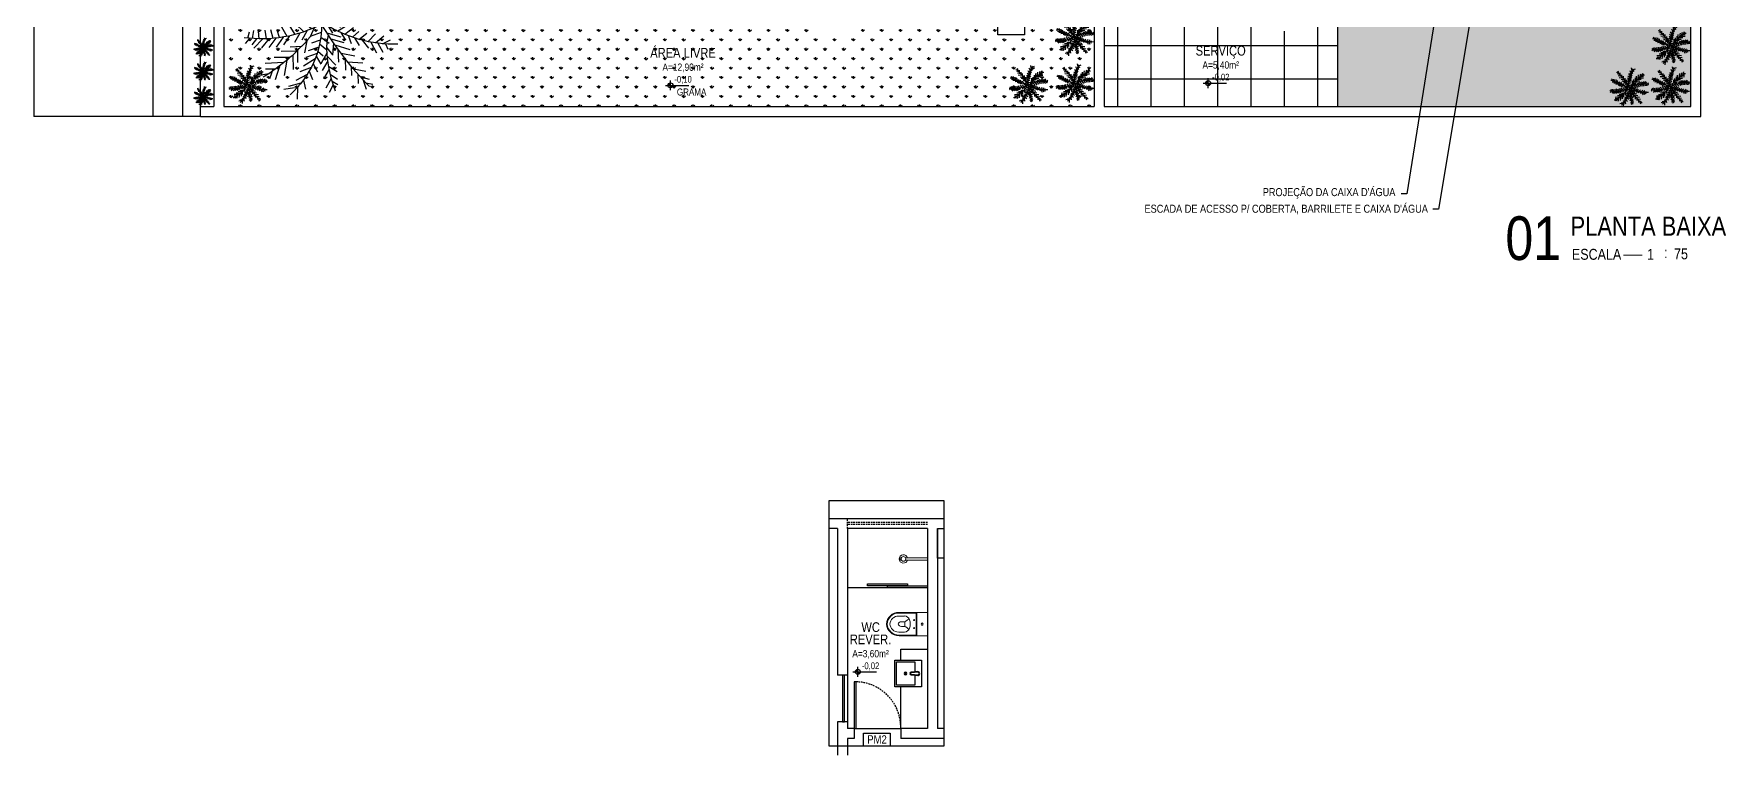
# Model space of a CAD drawing. Header units: millimetres. Extents: x -6300 to 1991, y -4770 to 4545.
# Drawn here: x -2970 to -432, y -4770 to -3688 of the extents above; entities that cross this region are included whole.
import ezdxf
from ezdxf.enums import TextEntityAlignment as Align

# ---------------------------------------------------------------- set-up
doc = ezdxf.new("R2010")
doc.units = ezdxf.units.MM
doc.header["$LTSCALE"] = 20
doc.header["$MEASUREMENT"] = 0
doc.linetypes.add('HIDDEN2', pattern=[0.1875, 0.125, -0.0625])
doc.layers.get('0').update_dxf_attribs({"linetype": 'CONTINUOUS'})
doc.layers.get('DEFPOINTS').update_dxf_attribs({"linetype": 'CONTINUOUS'})
for name, color, linetype, lineweight in [('E-Lay-9', 9, 'CONTINUOUS', 9), ('E-Pen-C', 4, 'CONTINUOUS', 15), ('E-Pen-G', 3, 'CONTINUOUS', 30), ('E-Txt-W', 7, 'CONTINUOUS', 20)]:
    doc.layers.add(name, color=color, linetype=linetype, lineweight=lineweight)
for name, color, linetype in [('E-txt-g', 3, 'CONTINUOUS'), ('E-TXT-Y', 2, 'CONTINUOUS'), ('HIDROSSANITÁRIO', 8, 'CONTINUOUS'), ('MOB', 251, 'CONTINUOUS'), ('VE', 118, 'CONTINUOUS')]:
    doc.layers.add(name, color=color, linetype=linetype)
doc.styles.add('F2', font='ARIALN.TTF')
doc.styles.add('REG60', font='romans.shx', dxfattribs={"width": 0.8, "height": 0.15})
doc.styles.add('REG80', font='romans.shx', dxfattribs={"width": 0.8, "height": 0.2})
doc.dimstyles.new('DIMENSION-1', dxfattribs={"dimtxt": 0.145, "dimasz": 0.07, "dimexe": 1, "dimexo": 0, "dimgap": 0.12, "dimtad": 1, "dimzin": 7, "dimdsep": 46, "dimtxsty": 'F2', "dimblk1": 'TRACO', "dimblk2": 'TRACO', "dimsah": 1, "dimcen": 1, "dimse1": 1, "dimse2": 1, "dimclrd": 4, "dimclre": 256, "dimclrt": 4, "dimadec": 8, "dimazin": 0, "dimtfac": 1, "dimtix": 1, "dimtmove": 2, "dimatfit": 3, "dimldrblk": 'TRACO', "dimfxl": 1, "dimtolj": 1, "dimtzin": 0, "dimarcsym": 0})
doc.dimstyles.get("Standard").update_dxf_attribs({"dimtxt": 0.18, "dimasz": 0.18, "dimexe": 0.18, "dimexo": 0.0625, "dimgap": 0.09, "dimtad": 0, "dimtih": 1, "dimtoh": 1, "dimdec": 4, "dimzin": 0, "dimdsep": 46, "dimtxsty": 'Standard', "dimcen": 0.09, "dimadec": 0, "dimazin": 0, "dimtfac": 1, "dimtdec": 4, "dimtofl": 0, "dimtmove": 0, "dimatfit": 3, "dimfxl": 1, "dimtolj": 1, "dimtzin": 0, "dimarcsym": 0})
pattern_1 = [(90, (-158294.171, -6555.51), (-14.1421356, 14.1421356), [3.75, -24.5342713]), (45, (-158294.171, -6555.51), (-14.1421356, 14.1421356), [3.75, -16.25]), (135, (-158294.171, -6555.51), (-14.1421356, -14.1421356), [3.75, -16.25])]

# ---------------------------------------------------------------- blocks, each defined once
blk = doc.blocks.new('TXT-AMB75')
at = {"layer": 'E-txt-g', "style": 'REG80', "width": 0.8, "flags": 8}
blk.add_attdef('TXT', text='', height=0.2, dxfattribs=at).set_placement((0.005, 0.296), align=Align.CENTER)
at = {"layer": 'E-Txt-W', "style": 'REG60', "width": 0.8, "flags": 8}
blk.add_attdef('TXT', text='', height=0.15, dxfattribs=at).set_placement((0.005, 0.027), align=Align.CENTER)
blk = doc.blocks.new('NV')
at = {"color": 4, "linetype": 'ByBlock', "ltscale": 0.5}
for p, q in [((-1.414, -0.142), (-1.414, 0.107)), ((-1.539, -0.018), (-0.953, -0.018))]:
    blk.add_line(p, q, dxfattribs=at)
at = {"color": 4, "ltscale": 2.5}
blk.add_circle((-1.414, -0.018), 0.0622, dxfattribs=at)
at = {"color": 4}
for points in [[(-1.414, -0.018), (-1.458, 0.026), (-1.476, -0.018), (-1.472, 0.006)], [(-1.414, -0.018), (-1.414, 0.045), (-1.458, 0.026), (-1.438, 0.04)], [(-1.414, -0.018), (-1.352, -0.018), (-1.37, -0.062), (-1.357, -0.041)], [(-1.414, -0.018), (-1.37, -0.062), (-1.414, -0.08), (-1.39, -0.075)]]:
    blk.add_solid(points, dxfattribs=at)
at = {"layer": 'E-Txt-W', "color": 4, "ltscale": 2.5, "style": 'F2'}
blk.add_attdef('COTAPISO', (-1.306, 0.073), '', height=0.15, dxfattribs=at)
blk = doc.blocks.new('TRACO')
at = {"layer": 'E-Pen-C'}
for p, q in [((-1, 0), (1, 0)), ((0, 1), (0, -1))]:
    blk.add_line(p, q, dxfattribs=at)
at = {"layer": 'E-Pen-G'}
blk.add_line((0, 0), (0, 0), dxfattribs=at)
blk = doc.blocks.new('*D1165')
at = {"layer": 'DEFPOINTS', "color": 0, "linetype": 'Continuous'}
for p in [(-2746.4, -3797.2), (-2719.7, -3797.2, -183), (-2719.7, -3812.2, -183)]:
    blk.add_point(p, dxfattribs=at)
at = {"layer": 'HIDROSSANITÁRIO', "color": 4, "linetype": 'Continuous', "lineweight": -2}
blk.add_line((-2746.4, -3812.1), (-2746.4, -3797.2), dxfattribs=at)
at = {"layer": 'HIDROSSANITÁRIO', "color": 4, "linetype": 'Continuous', "lineweight": -2, "xscale": 0.07, "yscale": 0.07, "zscale": 0.07}
for p, rotation in [((-2746.4, -3797.2), 90), ((-2746.4, -3812.2), 270)]:
    blk.add_blockref('TRACO', p, dxfattribs=dict(at, rotation=rotation))
at = {"layer": 'HIDROSSANITÁRIO', "color": 4, "linetype": 'Continuous', "insert": (-2746.6, -3804.7), "char_height": 0.145, "attachment_point": 5, "rotation": 90, "style": 'F2'}
blk.add_mtext('\\A1;15.00', dxfattribs=at)
blk = doc.blocks.new('*D1166')
at = {"layer": 'DEFPOINTS', "color": 0, "linetype": 'Continuous'}
for p in [(-2746.4, -3329.8), (-2719.7, -3329.8, -82), (-2719.7, -3797.2, -183)]:
    blk.add_point(p, dxfattribs=at)
at = {"layer": 'HIDROSSANITÁRIO', "color": 4, "linetype": 'Continuous', "lineweight": -2}
blk.add_line((-2746.4, -3797.1), (-2746.4, -3329.8), dxfattribs=at)
at = {"layer": 'HIDROSSANITÁRIO', "color": 4, "linetype": 'Continuous', "lineweight": -2, "xscale": 0.07, "yscale": 0.07, "zscale": 0.07}
for p, rotation in [((-2746.4, -3329.8), 90), ((-2746.4, -3797.2), 270)]:
    blk.add_blockref('TRACO', p, dxfattribs=dict(at, rotation=rotation))
at = {"layer": 'HIDROSSANITÁRIO', "color": 4, "linetype": 'Continuous', "insert": (-2746.6, -3563.5), "char_height": 0.145, "attachment_point": 5, "rotation": 90, "style": 'F2'}
blk.add_mtext('\\A1;467.41', dxfattribs=at)
blk = doc.blocks.new('*D1176')
at = {"layer": 'DEFPOINTS', "color": 0, "linetype": 'Continuous'}
for p in [(-2719.7, -1712.2, -183), (-2791.4, -3812.2), (-2719.7, -3812.2, -183)]:
    blk.add_point(p, dxfattribs=at)
at = {"layer": 'HIDROSSANITÁRIO', "color": 4, "linetype": 'Continuous', "lineweight": -2}
blk.add_line((-2791.4, -1712.2), (-2791.4, -3812.1), dxfattribs=at)
at = {"layer": 'HIDROSSANITÁRIO', "color": 4, "linetype": 'Continuous', "lineweight": -2, "xscale": 0.07, "yscale": 0.07, "zscale": 0.07}
for p, rotation in [((-2791.4, -1712.2), 90), ((-2791.4, -3812.2), 270)]:
    blk.add_blockref('TRACO', p, dxfattribs=dict(at, rotation=rotation))
at = {"layer": 'HIDROSSANITÁRIO', "color": 4, "linetype": 'Continuous', "insert": (-2791.6, -2762.2), "char_height": 0.145, "attachment_point": 5, "rotation": 90, "style": 'F2'}
blk.add_mtext('\\A1;2100.00', dxfattribs=at)
blk = doc.blocks.new('IND_DES')
at = {"layer": 'E-Txt-W', "color": 7}
blk.add_line((0.027, -0.243), (0.198, -0.243), dxfattribs=at)
at = {"layer": 'E-txt-g', "color": 7, "style": 'F2'}
for s, p in [('ESCALA', (-0.446, -0.286)), ('1', (0.243, -0.286)), (':', (0.399, -0.271))]:
    blk.add_text(s, height=0.1, dxfattribs=at).set_placement(p)
blk.add_attdef('ESCALA', (0.49, -0.281), '', height=0.1, dxfattribs=at)
at = {"layer": 'E-Txt-W', "color": 6, "style": 'F2'}
blk.add_attdef('00', text='', height=0.4, dxfattribs=at).set_placement((-0.708, -0.288), align=Align.CENTER)
at = {"layer": 'E-TXT-Y', "color": 7, "style": 'F2'}
for tag, p in [('PROJETO', (-0.456, 0.183)), ('DESENHO', (-0.458, -0.066))]:
    blk.add_attdef(tag, p, '', height=0.175, dxfattribs=at)
blk = doc.blocks.new('FLOR2')
at = {"layer": 'VE', "color": 8}
for p, q in [((-80.3, 253.3), (-101.6, 282.1)), ((-82.6, 266.8), (-71.8, 290.5)), ((-77.5, 238.1), (-64.7, 269)), ((52.3, 229.2), (26.3, 258.5)), ((53.7, 258.4), (40.8, 273)), ((51.1, 215.2), (79.6, 258.5)), ((53.2, 243.8), (73.7, 286)), ((-74.7, 224.4), (-101.7, 246.3)), ((-66.3, 186.3), (-93.5, 208.1)), ((-69.4, 199.7), (-47.7, 241.3)), ((-61.3, 166.2), (-30.7, 213.6)), ((49.4, 200.4), (16.6, 234.2)), ((43.9, 166.6), (16.6, 210)), ((42.1, 157.4), (74.8, 195.4)), ((48.1, 190.9), (79.6, 229.4)), ((187.8, 178.2), (161.1, 191.4)), ((197.1, 193.1), (174.8, 202.3)), ((193, 186.4), (218.9, 189.4)), ((-228.8, 121.8), (-258.8, 154)), ((-195.2, 116.4), (-211.3, 146.7)), ((-157.4, 106.1), (-168.5, 136.9)), ((-128.8, 95.1), (-135.3, 128.2)), ((-57.8, 153.1), (-91, 179.1)), ((-45.4, 110.2), (-82.7, 140.9)), ((-50.9, 128.4), (-27.3, 174.9)), ((-39.3, 91.1), (-19.9, 146.4)), ((27.5, 102.9), (6.9, 146.9)), ((34.9, 127.8), (16.6, 176)), ((30.7, 113.1), (65.1, 137.2)), ((141.8, 117.9), (121.5, 144.1)), ((157.5, 136.3), (134.7, 159.9)), ((150.9, 128.4), (195.6, 131.1)), ((174.2, 158.1), (152.7, 176.1)), ((166, 147.1), (213.3, 152.2)), ((179.9, 166.3), (207.2, 166.2)), ((-248.3, 123.4), (-282.9, 101.8)), ((-209.5, 119.1), (-251.1, 97.5)), ((-171.1, 110.4), (-216.8, 98.5)), ((-143, 100.9), (-184.2, 85)), ((-110.7, 86.6), (-160.6, 77.4)), ((-91.7, 76.1), (-133.4, 59.7)), ((-71.4, 63.1), (-110.4, 47.3)), ((-101.1, 81.5), (-107.5, 115.3)), ((-84.2, 71.5), (-80.2, 97.5)), ((-36.3, 82.2), (-75, 107.5)), ((-61, 55.7), (-56.7, 89.9)), ((-30.9, 66.6), (-12.1, 113)), ((-18.6, 33.4), (-9.2, 79.1)), ((17.2, 73.9), (2, 112.9)), ((23.1, 89.8), (60.2, 112.9)), ((28.8, 25.6), (25.9, 67.6)), ((54.7, 41.9), (48.8, 84.2)), ((81.1, 61.1), (66.9, 100.4)), ((105, 81.1), (89.8, 117)), ((97.7, 74.8), (137.5, 72.5)), ((125.4, 100.5), (108.7, 123.5)), ((115.6, 91), (160.4, 89.1)), ((127.7, 19.7), (162.5, 64.9)), ((134.9, 110.4), (178, 110.1)), ((161.6, 26), (195.9, 72.7)), ((189.8, 32.5), (233.7, 85.8)), ((228.3, 43.3), (249.4, 72.6)), ((256.3, 52.6), (276.4, 71.1)), ((-190.4, -16.5), (-241.7, 10.1)), ((-162.2, -10.6), (-203.9, 23.1)), ((-138.3, -6.5), (-174.5, 20.9)), ((-104.1, -2.9), (-140.4, 24.4)), ((-79, 0.2), (-115.2, 27.6)), ((-50.4, 47.4), (-82.6, 34.3)), ((-34.8, -7.8), (-70.5, 0.7)), ((-27.9, 27.5), (-69, 0.4)), ((-25, 50.2), (-47.6, 61.3)), ((-11.4, 15.4), (7.9, 51.4)), ((7.7, 13.9), (7.9, 51.4)), ((17.8, -11.5), (53.6, 12.1)), ((19.5, 20.2), (55.1, 11.7)), ((43.6, 34.6), (82.9, 28.8)), ((67, 50.6), (105.8, 45.4)), ((74.5, 13.1), (115.2, -7.4)), ((103.6, 16.2), (129.9, 47.5)), ((122.9, 19), (159.1, -8.4)), ((146.8, 23), (188.6, -10.7)), ((175.1, 28.9), (226.4, 2.4)), ((209.1, 37.6), (258.9, 19.8)), ((234.1, 50.4), (269.5, 38.8)), ((-260.6, -36.3), (-297.5, -24.2)), ((-271.7, -40.1), (-291.8, -58.6)), ((-224.4, -25.1), (-274.3, -7.4)), ((-243.7, -30.8), (-264.8, -60.1)), ((-205.1, -20), (-249, -73.3)), ((-176.9, -13.5), (-211.2, -60.3)), ((-143.1, -7.2), (-177.8, -52.5)), ((-113, -62.3), (-152.8, -60)), ((-119, -3.8), (-145.3, -35)), ((-82.4, -38.1), (-121.1, -32.9)), ((-90.2, -2.9), (-116.5, -34.1)), ((-59, -22.2), (-98.2, -16.3)), ((-96.4, -48.6), (-82.2, -87.9)), ((-70, -29.4), (-64.1, -71.7)), ((-23.5, -56.8), (-61.5, -71.9)), ((-43.8, -14.7), (-40.9, -56.7)), ((-17.4, -15.4), (-5.3, -45.9)), ((5.3, -32.4), (-13.4, -78.7)), ((15.6, -54.2), (-3.2, -100.5)), ((9.6, -37.7), (32.3, -48.8)), ((32.9, -20.5), (32.1, -58.5)), ((42.4, -25.6), (71.3, -6.3)), ((54.4, -31.5), (57.1, -66)), ((66.1, -36.8), (101.2, -13.5)), ((80.3, -42.5), (81.7, -68.7)), ((88.6, -45.5), (126.2, -21)), ((98.9, -48.8), (111.9, -80.7)), ((109.3, -51.9), (156.4, -33)), ((128.7, -56.7), (141.8, -87.8)), ((143.9, -59.5), (181, -35.7)), ((159, -61.7), (176, -89.7)), ((173.3, -63.2), (215.7, -42.4)), ((212.6, -64.1), (249.1, -34.6)), ((240.1, -54.5), (268.6, -27.6)), ((-166.3, -115.9), (-211, -118.7)), ((-150.3, -97.9), (-193.3, -97.6)), ((-131, -78.5), (-175.7, -76.6)), ((-172.9, -123.8), (-150, -147.4)), ((-157.1, -105.4), (-136.8, -131.7)), ((-140.7, -88), (-124, -111.1)), ((-120.3, -68.7), (-105.1, -104.5)), ((-37.2, -114.1), (-68.5, -119.5)), ((-28.9, -84.6), (-68.3, -95.7)), ((-39.9, -122.1), (-27.9, -152.6)), ((-31.5, -100), (-16.7, -124.3)), ((-25.5, -69.9), (-13.5, -100.4)), ((23.9, -78.7), (4.6, -133.9)), ((35.5, -115.9), (12, -162.5)), ((21, -69.7), (59.6, -95)), ((30, -97.7), (67.4, -128.4)), ((50.8, -62.6), (58.9, -94.5)), ((64.2, -73.5), (111.4, -79.4)), ((74.6, -82.5), (81.9, -127.1)), ((87.1, -94.1), (128.1, -98.7)), ((101.9, -109), (98.1, -145.2)), ((108.6, -116.2), (149.5, -121.2)), ((198, -64.3), (219.9, -90.7)), ((232.1, -62.8), (267.9, -88.5)), ((-208.4, -174), (-234.3, -177)), ((-181.4, -134.6), (-228.6, -139.7)), ((-195.2, -153.8), (-222.5, -153.8)), ((-212.4, -180.7), (-190.1, -189.9)), ((-203.2, -165.8), (-176.5, -178.9)), ((-189.5, -145.7), (-168.1, -163.6)), ((-59.4, -170.6), (-98.3, -175.1)), ((-45.5, -137.8), (-81, -147.5)), ((-63.4, -178.9), (-44, -219.3)), ((-50.1, -149.5), (-40.8, -185.5)), ((45.9, -153.7), (15.3, -201.1)), ((54.1, -187.2), (32.4, -228.8)), ((42.5, -140.6), (75.6, -166.6)), ((50.9, -173.8), (78.2, -195.6)), ((120.9, -130.2), (119.1, -162.8)), ((131.2, -142.8), (171.4, -148.5)), ((137.7, -151.4), (134.9, -176.1)), ((145.5, -162.1), (177.9, -167.4)), ((-84.5, -217), (-113.5, -232.1)), ((-71.3, -194.2), (-110.7, -203.1)), ((-90.3, -226.2), (-80.6, -245)), ((-75.6, -202), (-60.4, -237.2)), ((62.1, -225.6), (49.4, -256.6)), ((59.4, -211.9), (86.4, -233.9)), ((64.9, -240.8), (86.2, -269.6)), ((67.3, -254.3), (56.5, -278))]:
    blk.add_line(p, q, dxfattribs=at)
for centre, radius, start, end in [((1087.9, 462.4), 1186.7, 188.51596, 202.60606), ((-486.5, 269.5), 540.3, 336.19444, 2.29873), ((-211.8, 435.3), 475.2, 295.43508, 330.98697), ((-111.8, 349.6), 262, 304.45608, 313.28906), ((-266.2, -219.1), 342.9, 41.07899, 90.24355), ((-26.8, -730.3), 732.4, 93.42053, 111.38919), ((196.4, -422.9), 475.2, 115.43508, 150.98697), ((-481.7, 27.7), 466.5, 321.34229, 356.98796), ((200.6, 278.7), 342.9, 232.59883, 281.76339), ((-1103.2, -449.9), 1186.7, 8.51596, 22.60606), ((11.4, 742.8), 732.4, 273.42053, 291.38919), ((-241, -435.3), 473.3, 32.12182, 54.73491)]:
    blk.add_arc(centre, radius, start, end, dxfattribs=at)
blk = doc.blocks.new('CUBA QUADRADA-flat-4-flat-1')
at = {"layer": 'MOB'}
blk.add_lwpolyline([(0, -0.2), (0.4, -0.2), (0.4, 0.2), (0, 0.2)], close=True, dxfattribs=at)
for points in [[(0.155, -0.02), (0.055, -0.03, -1), (0.055, 0.03), (0.155, 0.02, -1)], [(0.155, -0.01), (0.055, -0.02, -1), (0.055, 0.02), (0.155, 0.01, -1)]]:
    blk.add_lwpolyline(points, format="xyb", close=True, dxfattribs=at)
blk.add_lwpolyline([(0.1, -0.025), (0.1, -0.175), (0.375, -0.175), (0.375, 0.175), (0.1, 0.175), (0.1, 0.025)], dxfattribs=at)
for radius in [0.02, 0.0125]:
    blk.add_circle((0.238, 0), radius, dxfattribs=at)
blk = doc.blocks.new('vaso-s')
at = {"color": 8}
for start, end in [(0, 180), (180, 0)]:
    blk.add_arc((0.08, 0), 0.0143, start, end, dxfattribs=at)
at = {"layer": 'E-Lay-9', "color": 8}
for p, q in [((0, 0.17), (0, 0)), ((0.426, 0.175), (0.005, 0.175)), ((0.16, 0.17), (0.16, 0.17)), ((0.16, 0.17), (0.16, 0)), ((0.426, 0.165), (0.165, 0.165)), ((0.17, 0), (0.17, 0.16)), ((0.213, 0.06), (0.189, 0.06)), ((0.201, 0.048), (0.201, 0.072)), ((0.341, 0.035), (0.341, 0)), ((0.391, 0.035), (0.341, 0.035)), ((0.431, 0.12), (0.346, 0.12)), ((0, -0.17), (0, 0)), ((0.426, -0.175), (0.005, -0.175)), ((0.16, -0.17), (0.16, 0)), ((0.16, -0.17), (0.16, -0.17)), ((0.426, -0.165), (0.165, -0.165)), ((0.17, 0), (0.17, -0.16)), ((0.213, -0.06), (0.189, -0.06)), ((0.201, -0.048), (0.201, -0.072)), ((0.341, -0.035), (0.341, 0)), ((0.391, -0.035), (0.341, -0.035)), ((0.431, -0.12), (0.346, -0.12))]:
    blk.add_line(p, q, dxfattribs=at)
for centre in [(0.201, 0.06), (0.201, -0.06)]:
    blk.add_circle(centre, 0.005, dxfattribs=at)
for centre, radius, start, end in [((0.005, 0.17), 0.005, 90, 180), ((0.155, 0.17), 0.005, 0, 90), ((0.165, 0.17), 0.00495, 180, 270), ((0.165, 0.16), 0.00495, 0, 90), ((0.518, -0.015), 0.262, 163.0355, 176.7233), ((0.346, 0.038), 0.0825, 90, 163.0355), ((0.375, 0.136), 0.107, 206.9395, 250.9647), ((0.391, -0.015), 0.05, 17.4576, 90), ((0.426, -0.015), 0.19, 4.5281, 90), ((0.426, -0.015), 0.18, 4.7802, 90), ((0.431, -0.015), 0.135, 6.3794, 90), ((0.005, -0.17), 0.005, 180, 270), ((0.155, -0.17), 0.005, 270, 0), ((0.165, -0.17), 0.00495, 90, 180), ((0.165, -0.16), 0.00495, 270, 0), ((0.518, 0.015), 0.262, 183.2767, 196.9645), ((0.346, -0.038), 0.0825, 196.9645, 270), ((0.375, -0.136), 0.107, 109.0353, 153.0605), ((0.391, 0.015), 0.05, 270, 342.5424), ((0.426, 0.015), 0.19, 270, 355.4719), ((0.426, 0.015), 0.18, 270, 355.2198), ((0.431, 0.015), 0.135, 270, 353.6206)]:
    blk.add_arc(centre, radius, start, end, dxfattribs=at)
blk = doc.blocks.new('Chuveiro')
at = {"layer": 'E-Lay-9', "color": 8}
for p, q in [((-0.031, 0.016), (-0.36, 0.016)), ((0.051, 0.016), (0.031, 0.016)), ((0.051, 0.016), (0.051, -0.016)), ((-0.031, -0.016), (-0.36, -0.016)), ((0.051, -0.016), (0.031, -0.016))]:
    blk.add_line(p, q, dxfattribs=at)
blk.add_circle((0, 0), 0.0348, dxfattribs=at)
for centre, radius, start, end in [((0, 0), 0.0624, 194.4775, 165.5225), ((0.009, 0), 0.0444, 339.4266, 20.5734)]:
    blk.add_arc(centre, radius, start, end, dxfattribs=at)

msp = doc.modelspace()

# ---------------------------------------------------------------- hatches: boundary and pattern name
at = {"layer": 'HIDROSSANITÁRIO'}
h = msp.add_hatch(dxfattribs=at)
h.set_pattern_fill('GRASS', color=8, scale=20, style=0)
h.set_pattern_definition(pattern_1)
h.paths.add_polyline_path([(-1014.708, -3662.168), (-769.708, -3662.168), (-769.708, -2447.168), (-484.708, -2447.168), (-484.708, -3797.168), (-1014.708, -3797.168)])
h.paths.add_polyline_path([(-761.03, -3559.14), (-721.001, -3559.14), (-721.001, -3578.607), (-761.03, -3578.607)], flags=16)
h.paths.add_polyline_path([(-761.909, -3311.468), (-721.88, -3311.468), (-721.88, -3330.934), (-761.909, -3330.934)], flags=16)
h.paths.add_polyline_path([(-633.514, -3220.209), (-633.514, -3216.476), (-634.943, -3216.761), (-636.154, -3217.57)], flags=24)
h.paths.add_polyline_path([(-633.514, -3220.209), (-636.154, -3217.57), (-636.963, -3218.781), (-637.247, -3220.209)], flags=24)
h.paths.add_polyline_path([(-633.514, -3220.209), (-629.782, -3220.209), (-630.066, -3221.637), (-630.875, -3222.848)], flags=24)
h.paths.add_polyline_path([(-633.514, -3220.209), (-630.875, -3222.848), (-632.086, -3223.657), (-633.514, -3223.941)], flags=24)
edge = h.paths.add_edge_path(flags=16)
edge.add_line((-633.514, -3227.674), (-633.514, -3212.744))
edge = h.paths.add_edge_path(flags=16)
edge.add_arc((-633.514, -3220.209), 3.732, 0, 360)
edge = h.paths.add_edge_path(flags=16)
edge.add_line((-640.979, -3220.209), (-605.868, -3220.209))
h.paths.add_polyline_path([(-630.547, -3221.098), (-598.426, -3221.098), (-598.426, -3203.069), (-630.547, -3203.069)], flags=24)
h.paths.add_polyline_path([(-654.764, -3183.901), (-574.395, -3183.901), (-574.395, -3159.942), (-654.764, -3159.942)], flags=24)
h.paths.add_polyline_path([(-648.686, -3203.86), (-580.472, -3203.86), (-580.472, -3184.145), (-648.686, -3184.145)], flags=24)
h.paths.add_polyline_path([(-761.909, -2939.684), (-721.88, -2939.684), (-721.88, -2959.15), (-761.909, -2959.15)], flags=16)
h.paths.add_polyline_path([(-639.42, -3441.608), (-599.837, -3441.608), (-599.837, -3411.421), (-639.42, -3411.421)], flags=24)
h.paths.add_polyline_path([(-626.468, -3238.328), (-576.827, -3238.328), (-576.827, -3222.006), (-626.468, -3222.006)], flags=24)
h = msp.add_hatch(dxfattribs=at)
h.set_pattern_fill('GRASS', color=8, scale=20, style=0)
h.set_pattern_definition(pattern_1)
h.paths.add_polyline_path([(-2684.708, -3137.168), (-2419.698, -3137.168), (-2419.719, -3367.504), (-2334.38, -3367.504), (-2334.38, -3797.168), (-2684.708, -3797.168)])
h.paths.add_polyline_path([(-2683.723, -3146.61), (-2683.723, -3276.61), (-2653.723, -3276.61), (-2653.723, -3146.61)], flags=16)
h.paths.add_polyline_path([(-2684.708, -3259.763), (-2584.708, -3259.763), (-2584.708, -3256.763), (-2684.708, -3256.763)], flags=17)
h.paths.add_polyline_path([(-2649.708, -3146.61), (-2649.708, -3276.61), (-2619.708, -3276.61), (-2619.708, -3146.61)], flags=16)
h.paths.add_polyline_path([(-2609.708, -3146.61), (-2609.708, -3276.61), (-2579.708, -3276.61), (-2579.708, -3146.61)], flags=16)
h.paths.add_polyline_path([(-2569.708, -3146.61), (-2569.708, -3276.61), (-2539.708, -3276.61), (-2539.708, -3146.61)], flags=16)
h.paths.add_polyline_path([(-2489.708, -3146.61), (-2489.708, -3276.61), (-2459.708, -3276.61), (-2459.708, -3146.61)], flags=16)
h.paths.add_polyline_path([(-2529.708, -3146.61), (-2529.708, -3276.61), (-2499.708, -3276.61), (-2499.708, -3146.61)], flags=16)
h.paths.add_polyline_path([(-2449.708, -3146.61), (-2449.708, -3276.61), (-2419.708, -3276.61), (-2419.708, -3146.61)], flags=16)
h.paths.add_polyline_path([(-2383.837, -3453.76), (-2343.808, -3453.76), (-2343.808, -3473.227), (-2383.837, -3473.227)], flags=16)
h.paths.add_polyline_path([(-2509.022, -3617.386), (-2509.022, -3613.654), (-2510.45, -3613.938), (-2511.661, -3614.747)], flags=24)
h.paths.add_polyline_path([(-2509.022, -3617.386), (-2511.661, -3614.747), (-2512.47, -3615.958), (-2512.754, -3617.386)], flags=8)
h.paths.add_polyline_path([(-2509.022, -3617.386), (-2505.289, -3617.386), (-2505.573, -3618.815), (-2506.382, -3620.025)], flags=8)
h.paths.add_polyline_path([(-2509.022, -3617.386), (-2506.382, -3620.025), (-2507.593, -3620.835), (-2509.022, -3621.119)], flags=24)
edge = h.paths.add_edge_path(flags=16)
edge.add_line((-2509.022, -3624.851), (-2509.022, -3609.921))
edge = h.paths.add_edge_path(flags=16)
edge.add_arc((-2509.022, -3617.386), 3.732, 0, 360)
edge = h.paths.add_edge_path(flags=16)
edge.add_line((-2516.486, -3617.386), (-2481.375, -3617.386))
h.paths.add_polyline_path([(-2506.054, -3618.275), (-2477.746, -3618.275), (-2477.746, -3600.247), (-2506.054, -3600.247)], flags=24)
h.paths.add_polyline_path([(-2543.878, -3580.553), (-2436.294, -3580.553), (-2436.294, -3553), (-2543.878, -3553)], flags=24)
h.paths.add_polyline_path([(-2524.193, -3601.037), (-2455.98, -3601.037), (-2455.98, -3581.322), (-2524.193, -3581.322)], flags=24)
h.paths.add_polyline_path([(-2514.786, -3401.301), (-2475.203, -3401.301), (-2475.203, -3371.114), (-2514.786, -3371.114)], flags=24)
h.paths.add_polyline_path([(-2392.643, -3401.301), (-2362.298, -3401.301), (-2362.298, -3371.114), (-2392.643, -3371.114)], flags=24)
h.paths.add_polyline_path([(-2664.78, -3401.301), (-2625.197, -3401.301), (-2625.197, -3371.114), (-2664.78, -3371.114)], flags=24)
h.paths.add_polyline_path([(-2381.066, -3534.514), (-2381.066, -3494.931), (-2411.252, -3494.931), (-2411.252, -3534.514)], flags=24)
h.paths.add_polyline_path([(-2591.455, -3609.376), (-2591.455, -3569.792), (-2621.642, -3569.792), (-2621.642, -3609.376)], flags=24)
h.paths.add_polyline_path([(-2381.066, -3757.439), (-2381.066, -3717.856), (-2411.252, -3717.856), (-2411.252, -3757.439)], flags=24)
h = msp.add_hatch(dxfattribs=at)
h.set_pattern_fill('ANSI37,_O', color=8, scale=400, angle=45)
h.set_pattern_definition([(90, (-158294.17, -6555.51), (-50, 1e-14), []), (180, (-158294.17, -6555.51), (-1e-14, -50), [])])
h.paths.add_polyline_path([(-1014.708, -3662.168), (-1029.708, -3662.168), (-1029.708, -3622.168), (-1056.372, -3622.168), (-1056.372, -3684.168), (-1116.372, -3684.168), (-1116.372, -3622.168), (-1127.751, -3622.168), (-1127.751, -3677.215), (-1247.392, -3677.215), (-1247.392, -3622.168), (-1249.708, -3622.168), (-1249.708, -3662.168), (-1274.708, -3662.168), (-1354.708, -3662.168), (-1364.708, -3662.168), (-1364.708, -3797.168), (-1014.708, -3797.168)])
h.paths.add_polyline_path([(-1212.58, -3762.118, -1), (-1205.115, -3762.118, -1)], flags=16)
h.paths.add_polyline_path([(-1220.535, -3745.769), (-1159.289, -3745.769), (-1159.289, -3726.055), (-1220.535, -3726.055)], flags=24)
h.paths.add_polyline_path([(-1232.25, -3729.614), (-1147.574, -3729.614), (-1147.574, -3701.091), (-1232.25, -3701.091)], flags=24)
h.paths.add_polyline_path([(-1205.88, -3763.008), (-1173.759, -3763.008), (-1173.759, -3744.979), (-1205.88, -3744.979)], flags=24)
h.paths.add_polyline_path([(-1049.28, -3820.261), (-1049.28, -3789.916), (-1079.467, -3789.916), (-1079.467, -3820.261)], flags=9)
h.paths.add_polyline_path([(-1049.28, -3750.004), (-1049.28, -3710.421), (-1079.467, -3710.421), (-1079.467, -3750.004)], flags=24)
h = msp.add_hatch(dxfattribs=at)
h.set_pattern_fill('GRASS', color=8, scale=20, style=0)
h.set_pattern_definition(pattern_1)
h.paths.add_polyline_path([(-2334.38, -3662.168), (-1379.708, -3662.168), (-1379.708, -3797.168), (-2334.38, -3797.168)])
h.paths.add_polyline_path([(-2015.157, -3765.39), (-2015.157, -3761.657), (-2016.585, -3761.942), (-2017.796, -3762.751)], flags=24)
h.paths.add_polyline_path([(-2015.157, -3765.39), (-2017.796, -3762.751), (-2018.605, -3763.962), (-2018.889, -3765.39)], flags=8)
h.paths.add_polyline_path([(-2015.157, -3765.39), (-2011.424, -3765.39), (-2011.709, -3766.818), (-2012.518, -3768.029)], flags=8)
h.paths.add_polyline_path([(-2015.157, -3765.39), (-2012.518, -3768.029), (-2013.729, -3768.838), (-2015.157, -3769.122)], flags=24)
edge = h.paths.add_edge_path(flags=16)
edge.add_line((-2015.157, -3772.855), (-2015.157, -3757.925))
edge = h.paths.add_edge_path(flags=16)
edge.add_arc((-2015.157, -3765.39), 3.732, 0, 360)
edge = h.paths.add_edge_path(flags=16)
edge.add_line((-2022.622, -3765.39), (-1987.51, -3765.39))
h.paths.add_polyline_path([(-2012.19, -3766.279), (-1983.882, -3766.279), (-1983.882, -3748.25), (-2012.19, -3748.25)], flags=24)
h.paths.add_polyline_path([(-2050.014, -3728.557), (-1942.429, -3728.557), (-1942.429, -3701.003), (-2050.014, -3701.003)], flags=24)
h.paths.add_polyline_path([(-2030.328, -3749.04), (-1962.115, -3749.04), (-1962.115, -3729.326), (-2030.328, -3729.326)], flags=24)
h.paths.add_polyline_path([(-1788.141, -3668.614), (-1748.112, -3668.614), (-1748.112, -3688.08), (-1788.141, -3688.08)], flags=16)
h.paths.add_polyline_path([(-1524.251, -3670.008), (-1484.222, -3670.008), (-1484.222, -3689.475), (-1524.251, -3689.475)], flags=16)
h.paths.add_polyline_path([(-1670.348, -3757.439), (-1670.348, -3717.856), (-1700.535, -3717.856), (-1700.535, -3757.439)], flags=24)
h.paths.add_polyline_path([(-1795.042, -3750.004), (-1795.042, -3710.421), (-1825.229, -3710.421), (-1825.229, -3750.004)], flags=24)

# ---------------------------------------------------------------- linework, layer by layer
at = {"layer": 'HIDROSSANITÁRIO', "color": 8, "linetype": 'Continuous'}
for p, q in [((-2969.708, -1712.168), (-2969.708, -3812.168)), ((-469.708, -3812.168), (-469.708, -1712.168)), ((-484.708, -3797.168), (-484.708, -1727.168)), ((-2684.708, -3259.763, 48.576), (-2684.708, -3797.168)), ((-2719.708, -3797.168), (-2719.708, -3329.763, 52.365)), ((-2699.708, -3329.763, 48.576), (-2699.708, -3797.168)), ((-1379.708, -3662.168), (-1379.708, -3797.168)), ((-1364.708, -3662.168), (-1364.708, -3797.168)), ((-1014.708, -3662.168), (-1014.708, -3797.168)), ((-2719.708, -3797.168), (-2699.708, -3797.168)), ((-2719.708, -3812.168), (-2719.708, -3797.168)), ((-2704.708, -3797.168), (-2699.708, -3797.168)), ((-2684.708, -3797.168), (-1379.708, -3797.168)), ((-1364.708, -3797.168), (-484.708, -3797.168)), ((-2719.708, -3812.168), (-2969.708, -3812.168)), ((-2719.708, -3812.168), (-469.708, -3812.168)), ((-1764.708, -4429.944), (-1777.333, -4429.944)), ((-1764.708, -4429.944), (-1764.708, -4649.944)), ((-1629.708, -4429.944), (-1749.708, -4429.944)), ((-1749.708, -4429.944), (-1749.708, -4649.944)), ((-1629.708, -4429.944), (-1629.708, -4641.4)), ((-1629.708, -4429.944), (-1629.708, -4729.944)), ((-1614.708, -4429.944), (-1614.708, -4729.944)), ((-1614.708, -4429.944), (-1614.708, -4729.944)), ((-1629.708, -4519.201), (-1749.708, -4519.201)), ((-1749.708, -4649.944), (-1764.708, -4649.944)), ((-1749.708, -4649.944), (-1749.708, -4719.944)), ((-1764.708, -4719.944), (-1764.708, -4769.944)), ((-1749.708, -4719.944), (-1764.708, -4719.944)), ((-1749.708, -4719.944), (-1749.708, -4729.944)), ((-1739.708, -4729.944), (-1749.708, -4729.944)), ((-1749.708, -4744.944), (-1749.708, -4769.944)), ((-1739.708, -4744.944), (-1749.708, -4744.944)), ((-1739.708, -4729.944), (-1739.708, -4744.944)), ((-1739.708, -4729.944), (-1669.692, -4729.944)), ((-1629.708, -4729.944), (-1669.708, -4729.944)), ((-1669.708, -4729.944), (-1669.708, -4744.944)), ((-1604.708, -4744.944), (-1669.708, -4744.944)), ((-1604.708, -4729.944), (-1614.708, -4729.944))]:
    msp.add_line(p, q, dxfattribs=at)
at = {"layer": 'HIDROSSANITÁRIO', "color": 8, "linetype": 'HIDDEN2'}
for p, q in [((-1749.708, -4429.944), (-1749.708, -4414.944)), ((-1629.708, -4420.944), (-1749.708, -4420.944)), ((-1629.708, -4423.944), (-1749.708, -4423.944))]:
    msp.add_line(p, q, dxfattribs=at)
at = {"layer": 'HIDROSSANITÁRIO', "color": 8, "elevation": 182.961}
for points in [[(-1524.251, -3670.008), (-1484.222, -3670.008), (-1484.222, -3689.475), (-1524.251, -3689.475)], [(-1725.739, -4737.027), (-1685.71, -4737.027), (-1685.71, -4756.494), (-1725.739, -4756.494)]]:
    msp.add_lwpolyline(points, close=True, dxfattribs=at)
at = {"layer": 'HIDROSSANITÁRIO', "color": 7, "linetype": 'Continuous', "elevation": 182.961}
msp.add_lwpolyline([(-1604.661, -4388.269), (-1777.333, -4388.269), (-1777.333, -4756.045), (-1604.661, -4756.045)], close=True, dxfattribs=at)
at = {"layer": 'HIDROSSANITÁRIO', "color": 8}
for points in [[(-1777.333, -4414.944), (-1604.661, -4414.944)], [(-1604.661, -4474.42), (-1614.708, -4474.42), (-1614.708, -4429.944), (-1604.661, -4429.944)], [(-1669.708, -4627.629), (-1669.708, -4610.856), (-1629.708, -4610.856), (-1629.708, -4729.944), (-1669.708, -4729.944), (-1669.708, -4667.629)]]:
    msp.add_lwpolyline(points, dxfattribs=at)
for points in [[(-1659.708, -4516.201), (-1719.708, -4516.201), (-1719.708, -4513.201), (-1659.708, -4513.201)], [(-1629.708, -4519.201), (-1689.708, -4519.201), (-1689.708, -4516.201), (-1629.708, -4516.201)]]:
    msp.add_lwpolyline(points, close=True, dxfattribs=at)
at = {"layer": 'HIDROSSANITÁRIO', "color": 8, "linetype": 'Continuous'}
for points in [[(-1757.208, -4719.944), (-1754.208, -4719.944), (-1754.208, -4649.944), (-1757.208, -4649.944)], [(-1739.708, -4729.944), (-1736.708, -4729.944), (-1736.708, -4659.944), (-1739.708, -4659.944)]]:
    msp.add_lwpolyline(points, close=True, dxfattribs=at)
at = {"layer": 'HIDROSSANITÁRIO', "color": 8, "linetype": 'HIDDEN2'}
msp.add_arc((-1738.208, -4728.46), 68.516, 358.758985, 90, dxfattribs=at)

# ---------------------------------------------------------------- block references
at = {"layer": 'HIDROSSANITÁRIO', "color": 8, "ltscale": 0.35, "extrusion": (0, 0, -1), "rotation": 306.8674586725334}
for p, xscale, yscale, zscale in [((2538.105, -3677.564), 0.4063363178100604, 0.4063363178100604, -0.4063363178100604), ((1408.953, -3693.86), 0.1015840794525151, 0.1015840794525151, -0.1015840794525151), ((514.501, -3707.216), 0.1015840794525151, 0.1015840794525151, -0.1015840794525151), ((2715.353, -3709.139), 0.05079203972625755, 0.05079203972625755, -0.05079203972625755), ((2715.353, -3745.283), 0.05079203972625755, 0.05079203972625755, -0.05079203972625755), ((2648.295, -3765.487), 0.1015840794525151, 0.1015840794525151, -0.1015840794525151), ((1477.928, -3765.798), 0.1015840794525151, 0.1015840794525151, -0.1015840794525151), ((1407.939, -3763.772), 0.1015840794525151, 0.1015840794525151, -0.1015840794525151), ((577.058, -3769.704), 0.1015840794525151, 0.1015840794525151, -0.1015840794525151), ((515.395, -3767.919), 0.1015840794525151, 0.1015840794525151, -0.1015840794525151), ((2715.353, -3782.241), 0.05079203972625755, 0.05079203972625755, -0.05079203972625755)]:
    msp.add_blockref('FLOR2', p, dxfattribs=dict(at, xscale=xscale, yscale=yscale, zscale=zscale))
at = {"layer": 'HIDROSSANITÁRIO', "color": 8}
ref = msp.add_blockref('TXT-AMB75', (-1996.62, -3745.565, 182.961), dxfattribs=dict(at, xscale=72.9, yscale=72.9, zscale=72.9))
ref.add_attrib('TXT', 'ÁREA LIVRE', dxfattribs={"layer": 'E-txt-g', "color": 2, "height": 14.58, "style": 'F2'}).set_placement((-1996.222, -3723.955, 182.961), align=Align.CENTER)
ref.add_attrib('TXT', 'A=12,90m²', dxfattribs={"layer": 'E-Txt-W', "height": 10.935, "style": 'F2'}).set_placement((-1996.222, -3743.592, 182.961), align=Align.CENTER)
ref = msp.add_blockref('TXT-AMB75', (-1190.31, -3742.294, 182.961), dxfattribs=dict(at, xscale=72.9, yscale=72.9, zscale=72.9))
ref.add_attrib('TXT', 'SERVIÇO', dxfattribs={"layer": 'E-txt-g', "color": 2, "height": 14.58, "style": 'F2'}).set_placement((-1189.912, -3720.683, 182.961), align=Align.CENTER)
ref.add_attrib('TXT', 'A=5,40m²', dxfattribs={"layer": 'E-Txt-W', "height": 10.935, "style": 'F2'}).set_placement((-1189.912, -3740.32, 182.961), align=Align.CENTER)
ref = msp.add_blockref('NV', (-1930.301, -3764.329, 182.961), dxfattribs=dict(at, xscale=60, yscale=60, zscale=60))
ref.add_attrib('COTAPISO', '-0,10', (-2009.185, -3761.296, 182.961), dxfattribs={"layer": 'E-Txt-W', "color": 4, "ltscale": 2.5, "height": 10, "style": 'F2'})
ref = msp.add_blockref('NV', (-1123.991, -3761.057, 182.961), dxfattribs=dict(at, xscale=60, yscale=60, zscale=60))
ref.add_attrib('COTAPISO', '-0,02', (-1202.875, -3758.025, 182.961), dxfattribs={"layer": 'E-Txt-W', "color": 4, "ltscale": 2.5, "height": 10, "style": 'F2'})
ref = msp.add_blockref('IND_DES', (-590.198, -3980.181), dxfattribs=dict(at, xscale=163.6240131907927, yscale=163.6240131907927, zscale=163.6240131907927))
ref.add_attrib('00', '01', dxfattribs={"layer": 'E-Txt-W', "height": 65.4496, "style": 'F2'}).set_placement((-721.253, -4027.321), align=Align.CENTER)
ref.add_attrib('DESENHO', 'PLANTA BAIXA', (-665.172, -3990.954), dxfattribs={"layer": 'E-TXT-Y', "color": 2, "height": 28.63422, "style": 'F2'})
ref.add_attrib('ESCALA', '75', (-510.068, -4026.198), dxfattribs={"layer": 'E-txt-g', "color": 7, "height": 16.3624, "style": 'F2'})
at = {"layer": 'HIDROSSANITÁRIO', "color": 8, "xscale": 100, "yscale": 100, "zscale": 100, "rotation": 180}
for name, p in [('Chuveiro', (-1665.75, -4475.668)), ('vaso-s', (-1629.708, -4573.253))]:
    msp.add_blockref(name, p, dxfattribs=at)
at = {"layer": 'HIDROSSANITÁRIO', "color": 8}
ref = msp.add_blockref('TXT-AMB75', (-1715.414, -4625.192, 182.961), dxfattribs=dict(at, xscale=72.9, yscale=72.9, zscale=72.9))
ref.add_attrib('TXT', 'REVER.', dxfattribs={"layer": 'E-txt-g', "color": 2, "height": 14.58, "style": 'F2'}).set_placement((-1715.016, -4603.582, 182.961), align=Align.CENTER)
ref.add_attrib('TXT', 'A=3,60m²', dxfattribs={"layer": 'E-Txt-W', "height": 10.935, "style": 'F2'}).set_placement((-1715.016, -4623.219, 182.961), align=Align.CENTER)
ref = msp.add_blockref('TXT-AMB75', (-1715.269, -4606.809, 182.961), dxfattribs=dict(at, xscale=72.9, yscale=72.9, zscale=72.9))
ref.add_attrib('TXT', 'WC', dxfattribs={"layer": 'E-txt-g', "color": 2, "height": 14.58, "style": 'F2'}).set_placement((-1714.871, -4585.198, 182.961), align=Align.CENTER)
ref = msp.add_blockref('NV', (-1649.095, -4643.956, 182.961), dxfattribs=dict(at, xscale=60, yscale=60, zscale=60))
ref.add_attrib('COTAPISO', '-0,02', (-1727.98, -4640.923, 182.961), dxfattribs={"layer": 'E-Txt-W', "color": 4, "ltscale": 2.5, "height": 10, "style": 'F2'})
at = {"layer": 'HIDROSSANITÁRIO', "color": 8, "xscale": -100, "yscale": 100, "zscale": 100}
msp.add_blockref('CUBA QUADRADA-flat-4-flat-1', (-1638.708, -4647.629), dxfattribs=at)

# ---------------------------------------------------------------- texts
at = {"layer": 'HIDROSSANITÁRIO', "color": 8, "style": 'F2'}
for s, height, p in [('GRAMA', 10.5158, (-2005.39, -3780.609)), ("PROJEÇÃO DA CAIXA D'ÁGUA", 12, (-1126.842, -3931.507)), ("ESCADA DE ACESSO P/ COBERTA, BARRILETE E CAIXA D'ÁGUA", 12, (-1304.149, -3956.414, -970.243))]:
    msp.add_text(s, height=height, dxfattribs=at).set_placement(p)
at = {"layer": 'HIDROSSANITÁRIO', "color": 8, "linetype": 'Continuous', "style": 'F2'}
msp.add_text('PM2', height=12.4603, dxfattribs=at).set_placement((-1719.985, -4740.106, 182.961), align=Align.TOP_LEFT)

# ---------------------------------------------------------------- dimensions: what is measured, and where the dimension line sits
at = {"layer": 'HIDROSSANITÁRIO', "color": 8, "linetype": 'Continuous'}
for base, p1, p2, picture, middle in [((-2791.358, -3812.168, 182.961), (-2719.708, -1712.168), (-2719.708, -3812.168), '*D1176', (-2791.552, -2762.168, 182.961)), ((-2746.43335, -3329.76309, 182.96107), (-2719.7078, -3797.16813), (-2719.7078, -3329.76309, 100.94039), '*D1166', (-2746.62739, -3563.46561, 182.96107)), ((-2746.433, -3797.168, 182.961), (-2719.708, -3812.168), (-2719.708, -3797.168), '*D1165', (-2746.627, -3804.668, 182.961))]:
    dim = msp.add_linear_dim(base=base, p1=p1, p2=p2, angle=90, dimstyle='DIMENSION-1', override={"dimfxl": 0.06}, dxfattribs=at)
    dim.commit()
    dim.dimension.update_dxf_attribs({"geometry": picture, "text_midpoint": middle})

# ---------------------------------------------------------------- leaders
at = {"layer": 'HIDROSSANITÁRIO', "color": 8}
for points in [[(-857.737, -3596.365, -945.589), (-910.64, -3928.278, -945.589), (-919.305, -3928.041, -945.589)], [(-816.915, -3673.168, -945.589), (-863.256, -3951.228, -945.589), (-871.921, -3950.991, -945.589)]]:
    msp.add_leader(points, dimstyle='Standard', dxfattribs=at)

doc.saveas('drawing.dxf')
